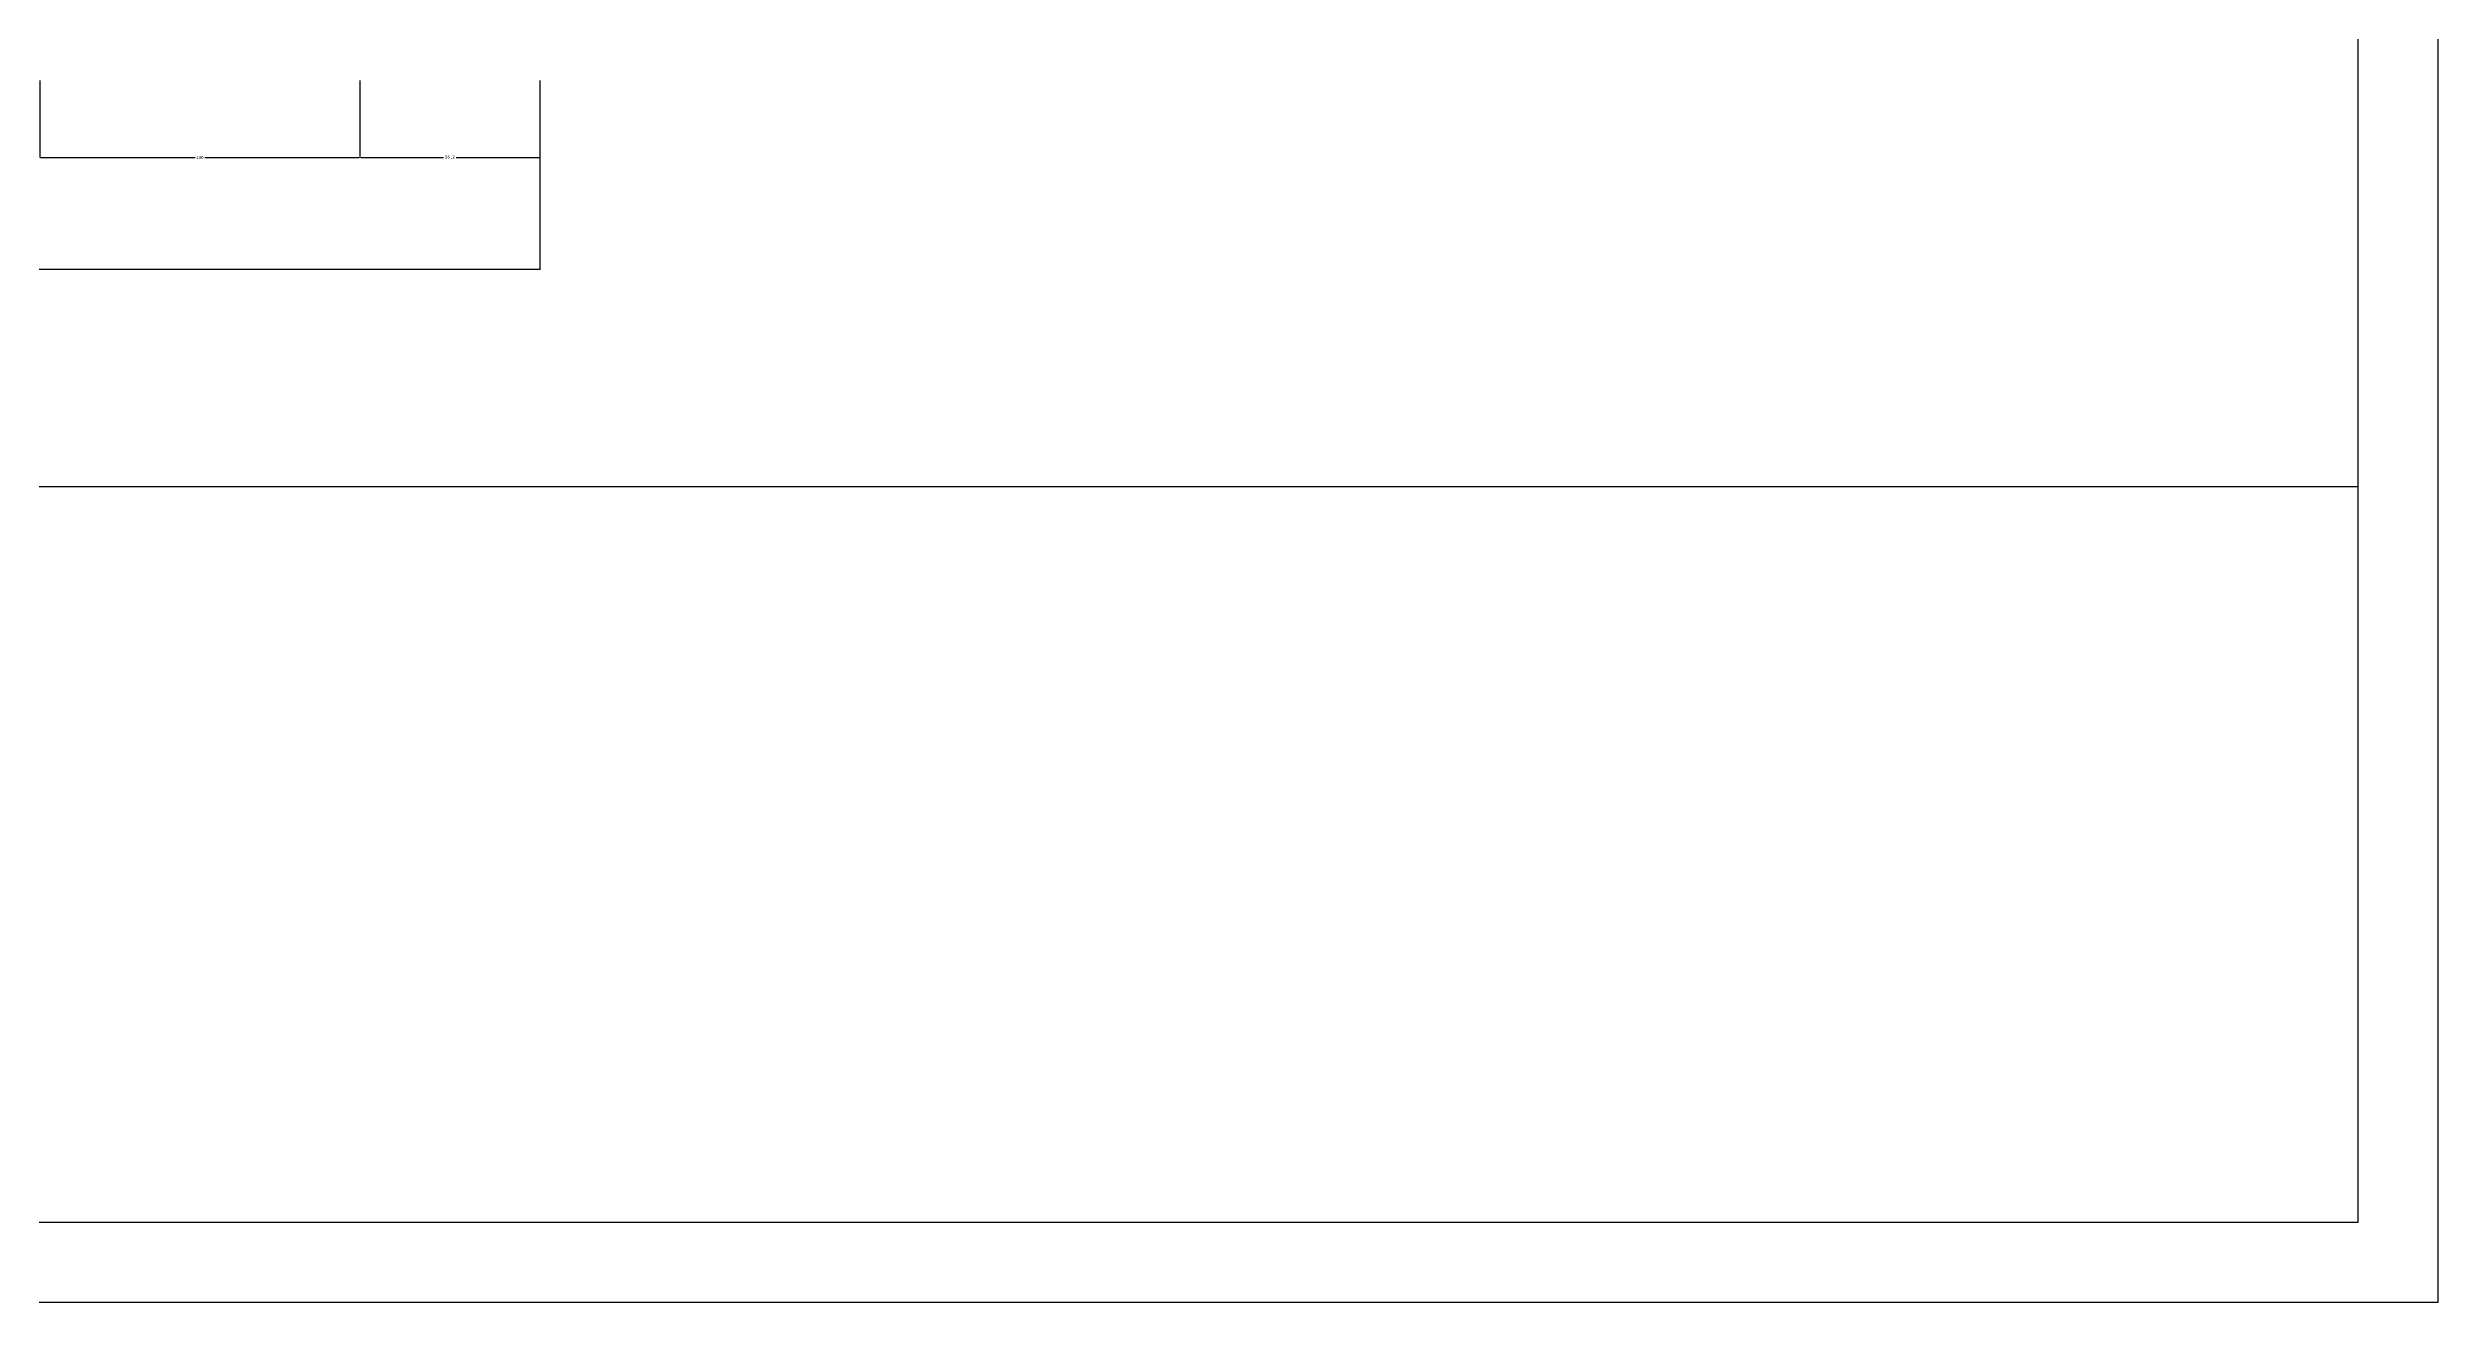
# Model space of a CAD drawing. Header units: metres. Extents: x 671 to 2156, y -8235 to -6135.
# Drawn here: x 1409 to 2156, y -8235 to -7843 of the extents above; entities that cross this region are included whole.
import ezdxf

# ---------------------------------------------------------------- set-up
doc = ezdxf.new("R2010")
doc.units = ezdxf.units.M
for name, color, linetype in [('图层1', 8, 'Continuous'), ('图框', 5, 'Continuous'), ('外形', 3, 'Continuous')]:
    doc.layers.add(name, color=color, linetype=linetype)
doc.dimstyles.get("Standard").update_dxf_attribs({"dimtxt": 2.5, "dimasz": 2.5, "dimexe": 1.25, "dimexo": 0.625, "dimtad": 1, "dimcen": 2.5, "dimazin": 3, "dimtfac": 1, "dimtmove": 0, "dimatfit": 3})

# ---------------------------------------------------------------- blocks, each defined once
blk = doc.blocks.new('_CLOSEDFILLED')
at = {"color": 0, "linetype": 'BYBLOCK'}
blk.add_solid([(-1, 0.2), (0, 0), (-1, -0.2)], dxfattribs=at)
blk = doc.blocks.new('*D14')
for p, q in [((1406.31, -7853.43), (1406.31, -7877.42)), ((1506.31, -7853.43), (1506.31, -7877.42)), ((1406.56, -7877.42), (1454.81, -7877.42)), ((1457.81, -7877.42), (1506.06, -7877.42))]:
    blk.add_line(p, q)
at = {"layer": 'Defpoints'}
for p in [(1406.31, -7853.43), (1506.31, -7853.43), (1406.31, -7877.42)]:
    blk.add_point(p, dxfattribs=at)
at = {"xscale": 0.25, "yscale": 0.25, "rotation": 180}
blk.add_blockref('_CLOSEDFILLED', (1406.31, -7877.42), dxfattribs=at)
at = {"xscale": 0.25, "yscale": 0.25}
blk.add_blockref('_CLOSEDFILLED', (1506.31, -7877.42), dxfattribs=at)
at = {"insert": (1456.31, -7877.42), "char_height": 1, "attachment_point": 5}
blk.add_mtext('100', dxfattribs=at)
blk = doc.blocks.new('*D15')
for p, q in [((1506.31, -7853.43), (1506.31, -7877.42)), ((1562.51, -7853.43), (1562.51, -7877.42)), ((1506.56, -7877.42), (1532.41, -7877.42)), ((1536.41, -7877.42), (1562.26, -7877.42))]:
    blk.add_line(p, q)
at = {"layer": 'Defpoints'}
for p in [(1506.31, -7853.43), (1562.51, -7853.43), (1506.31, -7877.42)]:
    blk.add_point(p, dxfattribs=at)
at = {"xscale": 0.25, "yscale": 0.25, "rotation": 180}
blk.add_blockref('_CLOSEDFILLED', (1506.31, -7877.42), dxfattribs=at)
at = {"xscale": 0.25, "yscale": 0.25}
blk.add_blockref('_CLOSEDFILLED', (1562.51, -7877.42), dxfattribs=at)
at = {"insert": (1534.41, -7877.42), "char_height": 1, "attachment_point": 5}
blk.add_mtext('56,2', dxfattribs=at)
blk = doc.blocks.new('*D16')
for p, q in [((1121.01, -7853.43), (1121.01, -7912.42)), ((1562.51, -7853.43), (1562.51, -7912.42)), ((1339.26, -7912.42), (1120.76, -7912.42)), ((1562.76, -7912.42), (1344.26, -7912.42))]:
    blk.add_line(p, q)
at = {"layer": 'Defpoints'}
for p in [(1121.01, -7853.43), (1562.51, -7853.43), (1562.51, -7912.42)]:
    blk.add_point(p, dxfattribs=at)
at = {"xscale": 0.25, "yscale": 0.25}
blk.add_blockref('_CLOSEDFILLED', (1121.01, -7912.42), dxfattribs=at)
at = {"xscale": 0.25, "yscale": 0.25, "rotation": 180}
blk.add_blockref('_CLOSEDFILLED', (1562.51, -7912.42), dxfattribs=at)
at = {"insert": (1341.76, -7912.42), "char_height": 1, "attachment_point": 5}
blk.add_mtext('441,5', dxfattribs=at)

msp = doc.modelspace()

# ---------------------------------------------------------------- linework, layer by layer
at = {"layer": '图层1'}
for p, q in [((2155.51, -8234.75), (2155.51, -6134.75)), ((670.51, -8234.75), (2155.51, -8234.75))]:
    msp.add_line(p, q, dxfattribs=at)
at = {"layer": '图框'}
for p, q in [((2130.51, -8209.75), (2130.51, -6159.75)), ((695.51, -8209.75), (2130.51, -8209.75))]:
    msp.add_line(p, q, dxfattribs=at)
at = {"layer": '外形'}
msp.add_line((695.51, -7980.15), (2130.51, -7980.15), dxfattribs=at)

# ---------------------------------------------------------------- dimensions: what is measured, and where the dimension line sits
for base, p1, p2, picture, middle in [((1562.51, -7912.42), (1562.51, -7853.43), (1121.01, -7853.43), '*D16', (1341.76, -7912.42)), ((1406.31, -7877.42), (1406.31, -7853.43), (1506.31, -7853.43), '*D14', (1456.31, -7877.42)), ((1506.31, -7877.42), (1506.31, -7853.43), (1562.51, -7853.43), '*D15', (1534.41, -7877.42))]:
    dim = msp.add_linear_dim(base=base, p1=p1, p2=p2, dimstyle='Standard')
    dim.commit()
    dim.dimension.update_dxf_attribs({"geometry": picture, "text_midpoint": middle})

doc.saveas('drawing.dxf')
